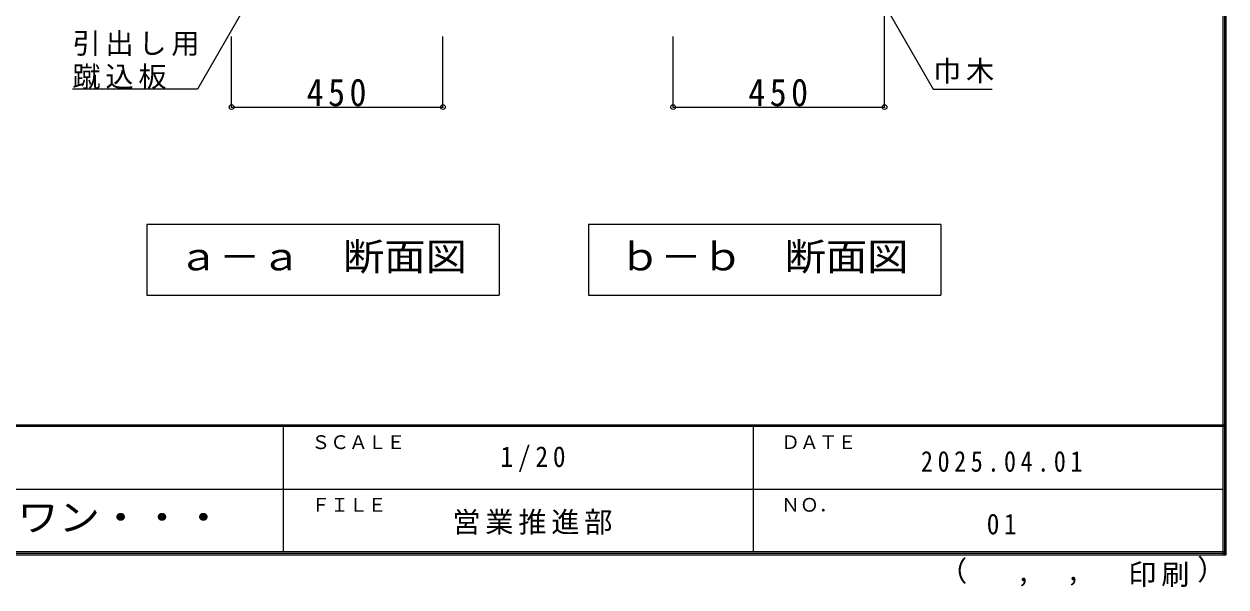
# Model space of a CAD drawing. Units: millimetres at full size, sheet at 1:20; details may follow other scales. Extents: x -8005 to 8005, y -2932 to 2722.
# Drawn here: x -2763 to -205, y -2932 to -1734 of the extents above; entities that cross this region are included whole.
import ezdxf
from ezdxf.enums import TextEntityAlignment as Align

# ---------------------------------------------------------------- set-up
doc = ezdxf.new("R2010")
doc.units = ezdxf.units.MM
doc.header["$LTSCALE"] = 20
doc.header["$PDMODE"] = 32
doc.header["$PDSIZE"] = 10
doc.linetypes.add('CHAIN1', pattern=[8, 5, -1, 1, -1])
for name, color, linetype in [('0-A_文字', 7, 'Continuous'), ('0-B_寸法', 4, 'Continuous'), ('F-1_枠', 6, 'Continuous'), ('F-A_文字', 7, 'Continuous')]:
    doc.layers.add(name, color=color, linetype=linetype)
doc.styles.add('ＭＳ ゴシック', font='')
doc.styles.get('ＭＳ ゴシック').set_extended_font_data('MS Gothic')

msp = doc.modelspace()

# ---------------------------------------------------------------- linework, layer by layer
at = {"layer": '0-A_文字', "linetype": 'CHAIN1'}
msp.add_line((-931.67, -1811.27), (-931.67, -1711.27), dxfattribs=at)
at = {"layer": '0-A_文字'}
for p, q in [((-1751.67, -2161.27), (-1751.67, -2311.27)), ((-811.67, -2161.27), (-811.67, -2311.27)), ((-2501.67, -2311.27), (-1751.67, -2311.27)), ((-1561.67, -2311.27), (-811.67, -2311.27))]:
    msp.add_line(p, q, dxfattribs=at)
for points in [[(-2286.92, -1687.54), (-2394, -1873.01), (-2660.28, -1873.01)], [(-935.48, -1687.54), (-828.4, -1873.01), (-702.37, -1873.01)], [(-1751.67, -2161.27), (-2501.67, -2161.27), (-2501.67, -2311.27)], [(-811.67, -2161.27), (-1561.67, -2161.27), (-1561.67, -2311.27)]]:
    msp.add_lwpolyline(points, dxfattribs=at)
at = {"layer": '0-B_寸法'}
for p, q in [((-2321.67, -1911.27), (-2321.67, -1761.27)), ((-1871.67, -1911.27), (-1871.67, -1761.27)), ((-1381.67, -1911.27), (-1381.67, -1761.27)), ((-931.67, -1911.27), (-931.67, -1761.27)), ((-2321.67, -1911.27), (-1871.67, -1911.27)), ((-1381.67, -1911.27), (-931.67, -1911.27))]:
    msp.add_line(p, q, dxfattribs=at)
at = {"layer": '0-B_寸法', "color": 7}
for p in [(-2321.67, -1911.27), (-1871.67, -1911.27), (-1381.67, -1911.27), (-931.67, -1911.27)]:
    msp.add_point(p, dxfattribs=at)
at = {"layer": 'F-1_枠'}
for p, q in [((-211.67, 2722.29), (-211.67, -2864.37)), ((-208.33, 2722.29), (-208.33, -2864.37)), ((-205, 2722.29), (-205, -2864.37)), ((-205, -2587.71), (-8005, -2587.71)), ((-205, -2591.04), (-8005, -2591.04)), ((-2211.67, -2591.04), (-2211.67, -2857.71)), ((-1211.67, -2591.04), (-1211.67, -2857.71)), ((-4105, -2724.37), (-211.67, -2724.38)), ((-205, -2857.71), (-8005, -2857.71)), ((-205, -2861.04), (-8005, -2861.04)), ((-205, -2864.37), (-8005, -2864.37))]:
    msp.add_line(p, q, dxfattribs=at)

# ---------------------------------------------------------------- texts
at = {"layer": '0-A_文字', "style": 'ＭＳ ゴシック', "width": 1.1}
for s, p in [('ａ－ａ\u3000断面図', (-2436.67, -2276.27)), ('ｂ－ｂ\u3000断面図', (-1496.67, -2276.27))]:
    msp.add_text(s, height=58.65, dxfattribs=at).set_placement(p, align=Align.BOTTOM_LEFT)
at = {"layer": '0-A_文字', "char_height": 43.99, "attachment_point": 7, "style": 'ＭＳ ゴシック'}
for s, insert in [('\\T1.17;引出し用', (-2660.28, -1802.53)), ('\\T1.17;巾木', (-828.4, -1861.06)), ('\\T1.17;蹴込板', (-2660.28, -1873.01))]:
    msp.add_mtext(s, dxfattribs=dict(at, insert=insert))
at = {"layer": '0-B_寸法', "color": 7, "char_height": 58.65, "attachment_point": 7, "style": 'ＭＳ ゴシック'}
for insert in [(-2161.67, -1910.06), (-1221.67, -1910.06)]:
    msp.add_mtext('\\T1.27;\\W0.9;450', dxfattribs=dict(at, insert=insert))
at = {"layer": 'F-A_文字', "style": 'ＭＳ ゴシック'}
for s, height, p in [('ＳＣＡＬＥ', 29.33, (-2151.67, -2647.71)), ('ＤＡＴＥ', 29.33, (-1151.67, -2647.71)), ('ＦＩＬＥ', 29.33, (-2151.67, -2781.04)), ('ＮＯ．', 29.33, (-1151.67, -2781.04)), ('（', 43.99, (-815.64, -2933.25)), ('）', 43.99, (-266.06, -2930.46)), (',', 43.99, (-650.81, -2933.25)), (',', 43.99, (-544.87, -2931.39))]:
    msp.add_text(s, height=height, dxfattribs=at).set_placement(p, align=Align.BOTTOM_LEFT)
at = {"layer": 'F-A_文字', "style": 'ＭＳ ゴシック', "width": 1.1}
msp.add_text('ウッドワン・・・', height=58.65, dxfattribs=at).set_placement((-3041.67, -2831.04), align=Align.BOTTOM_LEFT)
at = {"layer": 'F-A_文字', "char_height": 43.99, "attachment_point": 7, "style": 'ＭＳ ゴシック'}
for s, insert in [('\\T1.38;\\W0.9;1/20', (-1749.17, -2687.71)), ('\\T1.39;\\W0.85;2025.04.01', (-854.17, -2687.71)), ('\\T1.17;営業推進部', (-1851.67, -2821.04)), ('\\T1.36;\\W0.9;01', (-714.17, -2821.04)), ('\\T1.17;印刷', (-412.9, -2932.32))]:
    msp.add_mtext(s, dxfattribs=dict(at, insert=insert))

doc.saveas('drawing.dxf')
